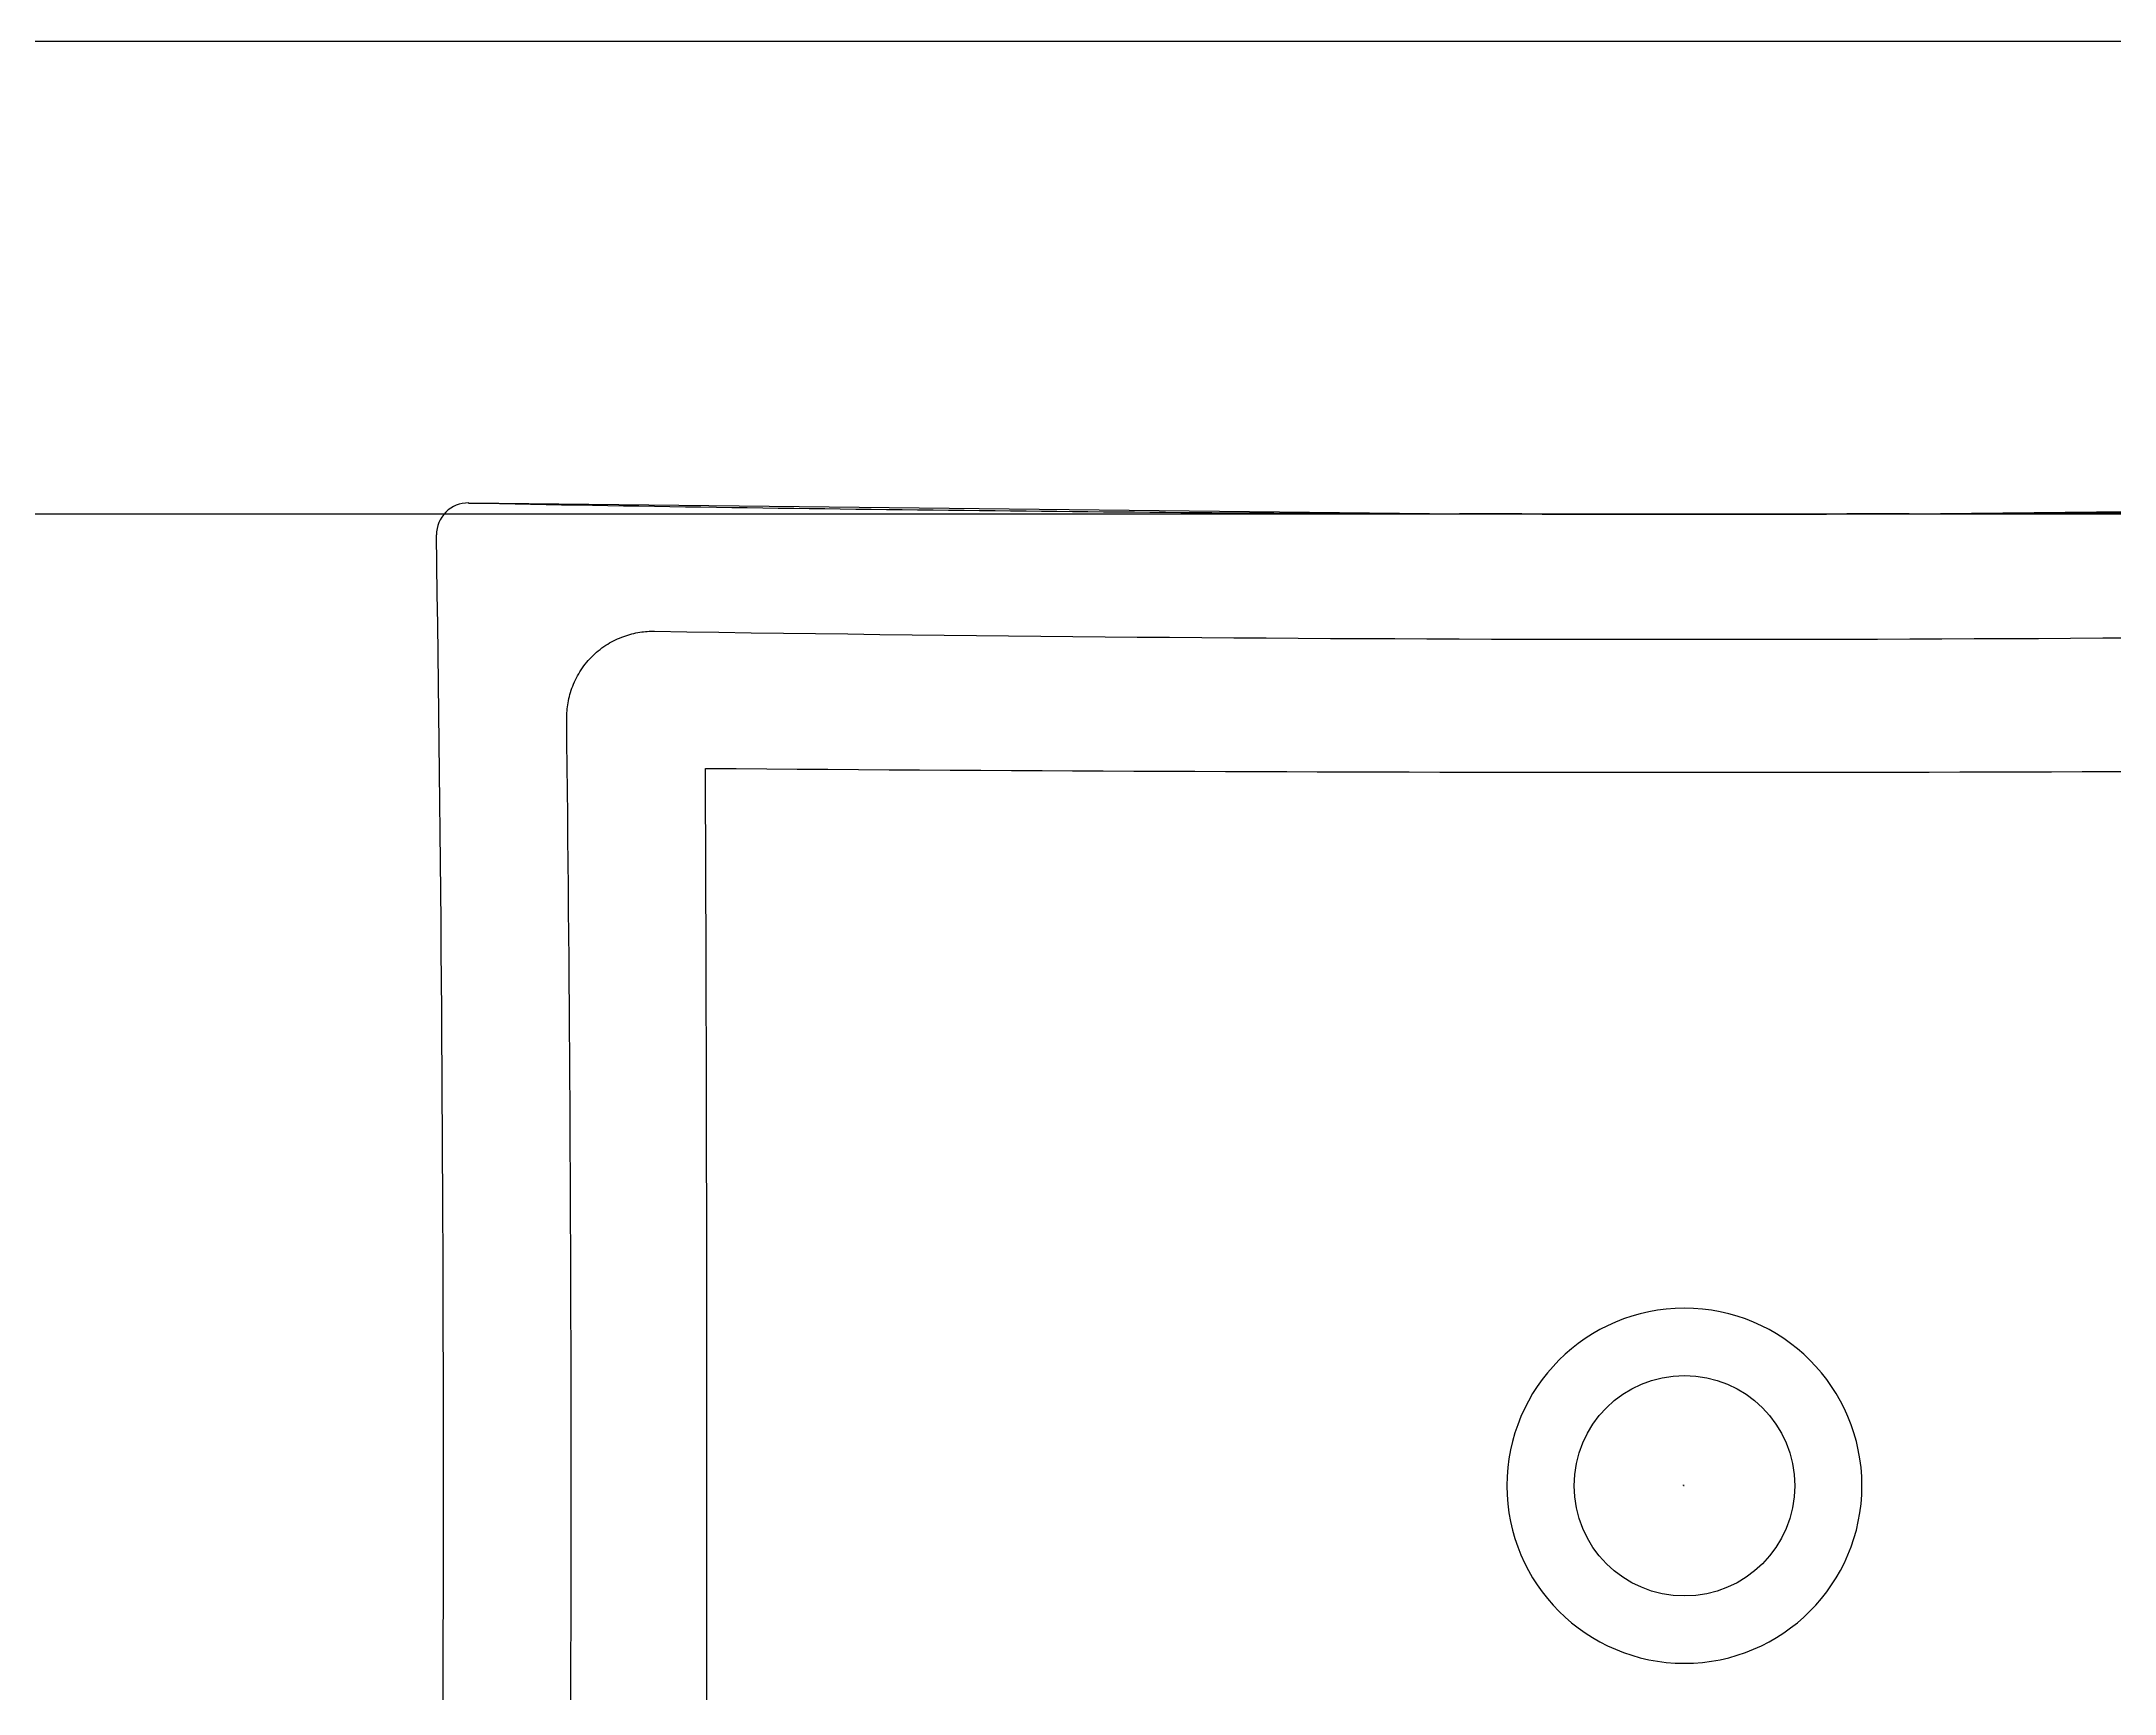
# Model space of a CAD drawing. Extents: x -13345 to 10098, y -1643 to 9113.
# Drawn here: x 6869.54 to 6885.98, y 2553.17 to 2566.28 of the extents above; entities that cross this region are included whole.
import ezdxf

# ---------------------------------------------------------------- set-up
doc = ezdxf.new("R2010")
doc.units = 0
doc.header["$LTSCALE"] = 192
doc.header["$MEASUREMENT"] = 0
doc.layers.get('0').update_dxf_attribs({"linetype": 'CONTINUOUS'})
doc.layers.add('ARCH-FEATURES', color=2, linetype='CONTINUOUS')
doc.layers.add('UTILITIES-PLUMB', color=2, linetype='CONTINUOUS')
doc.styles.get("Standard").update_dxf_attribs({"font": 'txt.shx', "width": 0.75})

# ---------------------------------------------------------------- blocks, each defined once
blk = doc.blocks.new('fh lav')
at = {"layer": 'UTILITIES-PLUMB'}
for p, q in [((231.339, -1017.885), (231.339, -1017.885)), ((219.656, -1018.053), (211.796, -1018.139)), ((219.656, -1018.053), (220.066, -1018.052)), ((219.656, -1018.053), (219.656, -1018.053)), ((220.066, -1018.052), (220.151, -1018.052)), ((222.729, -1018.052), (222.814, -1018.052)), ((222.814, -1018.052), (223.224, -1018.053)), ((231.084, -1018.139), (223.224, -1018.053)), ((223.224, -1018.053), (223.224, -1018.053)), ((231.084, -1018.139), (231.084, -1018.139))]:
    blk.add_line(p, q, dxfattribs=at)
blk.add_circle((221.44, -1010.341), 0.875, dxfattribs=at)
for centre, radius, start, end in [((742.876, -1010.341), 511.592, 179.15504, 180.84496), ((750.452, -1010.341), 520.181, 179.32964, 180.67036), ((1599.803, -1010.341), 1370.609, 179.762079, 180.237947), ((221.441, -1010.341), 1.409, 90.0313, 269.9687), ((221.439, -1010.341), 1.409, 270.0313, 89.9687), ((221.439, -2007.765), 991.763, 89.551314, 90.448565), ((221.44, -1540.733), 523.676, 89.10617, 90.89383), ((231.089, -1017.889), 0.25, 268.9497, 0.8365), ((221.44, -1539.955), 521.906, 90.19584, 91.05884), ((221.44, -1621.534), 603.484, 89.877615, 90.122385), ((221.44, -1539.955), 521.906, 88.94116, 89.80416)]:
    blk.add_arc(centre, radius, start, end, dxfattribs=at)
at = {"layer": 'UTILITIES-PLUMB', "start_tangent": (0.011744, -0.999931), "end_tangent": (-0.999878, 0.015639)}
blk.add_spline([(230.306, -1016.427), (230.296, -1016.552), (230.259, -1016.685), (230.192, -1016.815), (230.097, -1016.929), (229.981, -1017.019), (229.854, -1017.08), (229.726, -1017.113), (229.609, -1017.121)], degree=3, dxfattribs=at)
at = {"layer": 'UTILITIES-PLUMB', "flags": 8}
for tag, p in [('MODELNUMBER', (221.441, -1010.341)), ('TRADENAME', (221.441, -1010.343)), ('PRODUCTS', (221.441, -1010.344)), ('MATERIAL', (221.441, -1010.346))]:
    blk.add_attdef(tag, p, '', height=0.001, dxfattribs=at)

msp = doc.modelspace()

# ---------------------------------------------------------------- linework, layer by layer
at = {"layer": 'ARCH-FEATURES'}
for points in [[(6934.069, 2566.277), (6705.069, 2566.277)], [(6934.069, 2562.527), (6705.069, 2562.527)]]:
    msp.add_lwpolyline(points, dxfattribs=at)

# ---------------------------------------------------------------- block references
ref = msp.add_blockref('fh lav', (7104.011, 1544.476), dxfattribs=dict(rotation=180))
ref.add_attrib('MODELNUMBER', 'K-2882', (6882.57, 2554.817), dxfattribs={"layer": 'UTILITIES-PLUMB', "height": 0.001, "rotation": 180})
ref.add_attrib('TRADENAME', 'VERTICYL', (6882.57, 2554.819), dxfattribs={"layer": 'UTILITIES-PLUMB', "height": 0.001, "rotation": 180})
ref.add_attrib('PRODUCTS', 'LAVATORY', (6882.57, 2554.82), dxfattribs={"layer": 'UTILITIES-PLUMB', "height": 0.001, "rotation": 180})
ref.add_attrib('MATERIAL', 'VITREOUS CHINA', (6882.57, 2554.822), dxfattribs={"layer": 'UTILITIES-PLUMB', "height": 0.001, "rotation": 180})

doc.saveas('drawing.dxf')
